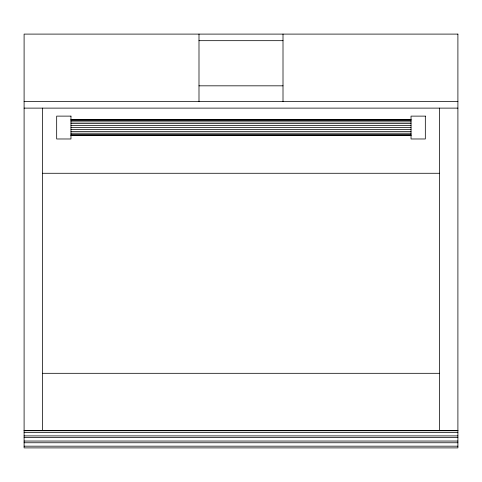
<?xml version="1.0" encoding="UTF-8"?>
<svg xmlns="http://www.w3.org/2000/svg" width="482" height="482" viewBox="0 0 482 482"><rect width="100%" height="100%" fill="white"/><g stroke="black" fill="none" stroke-linecap="round" stroke-linejoin="round"><path stroke-width="0.72" d="M198.994 40.675L283.006 40.675M198.994 85.826L283.006 85.826M24.1 101.545L457.9 101.545M24.1 108.119L457.9 108.119M70.975 119.548L411.026 119.548M70.975 119.819L411.026 119.819M70.975 120.621L411.026 120.621M70.975 121.892L411.026 121.892M70.975 123.549L411.026 123.549M70.975 125.477L411.026 125.477M70.975 127.549L411.026 127.549M70.975 129.622L411.026 129.622M70.975 131.55L411.026 131.55M70.975 133.207L411.026 133.207M70.975 134.478L411.026 134.478M70.975 135.279L411.026 135.279M70.975 135.55L411.026 135.55M42.392 173.273L439.608 173.273M42.392 373.309L439.608 373.309M24.1 430.468L457.9 430.468M24.1 430.751L457.9 430.751M24.1 432.468L457.9 432.468M24.1 435.897L457.9 435.897M24.1 437.608L457.9 437.608M24.1 441.042L457.9 441.042M24.1 442.753L457.9 442.753M24.1 446.181L457.9 446.181M439.608 108.119L439.608 430.468M283.006 34.102L283.006 101.545M198.994 34.102L198.994 101.545M42.392 108.119L42.392 430.468M457.9 34.102L24.1 34.102L24.1 447.899L457.9 447.899L457.9 34.102M70.968 116.12L56.677 116.12L56.677 138.979L70.968 138.979L70.968 116.12M425.323 116.12L411.032 116.12L411.032 138.979L425.323 138.979L425.323 116.12"/></g></svg>
